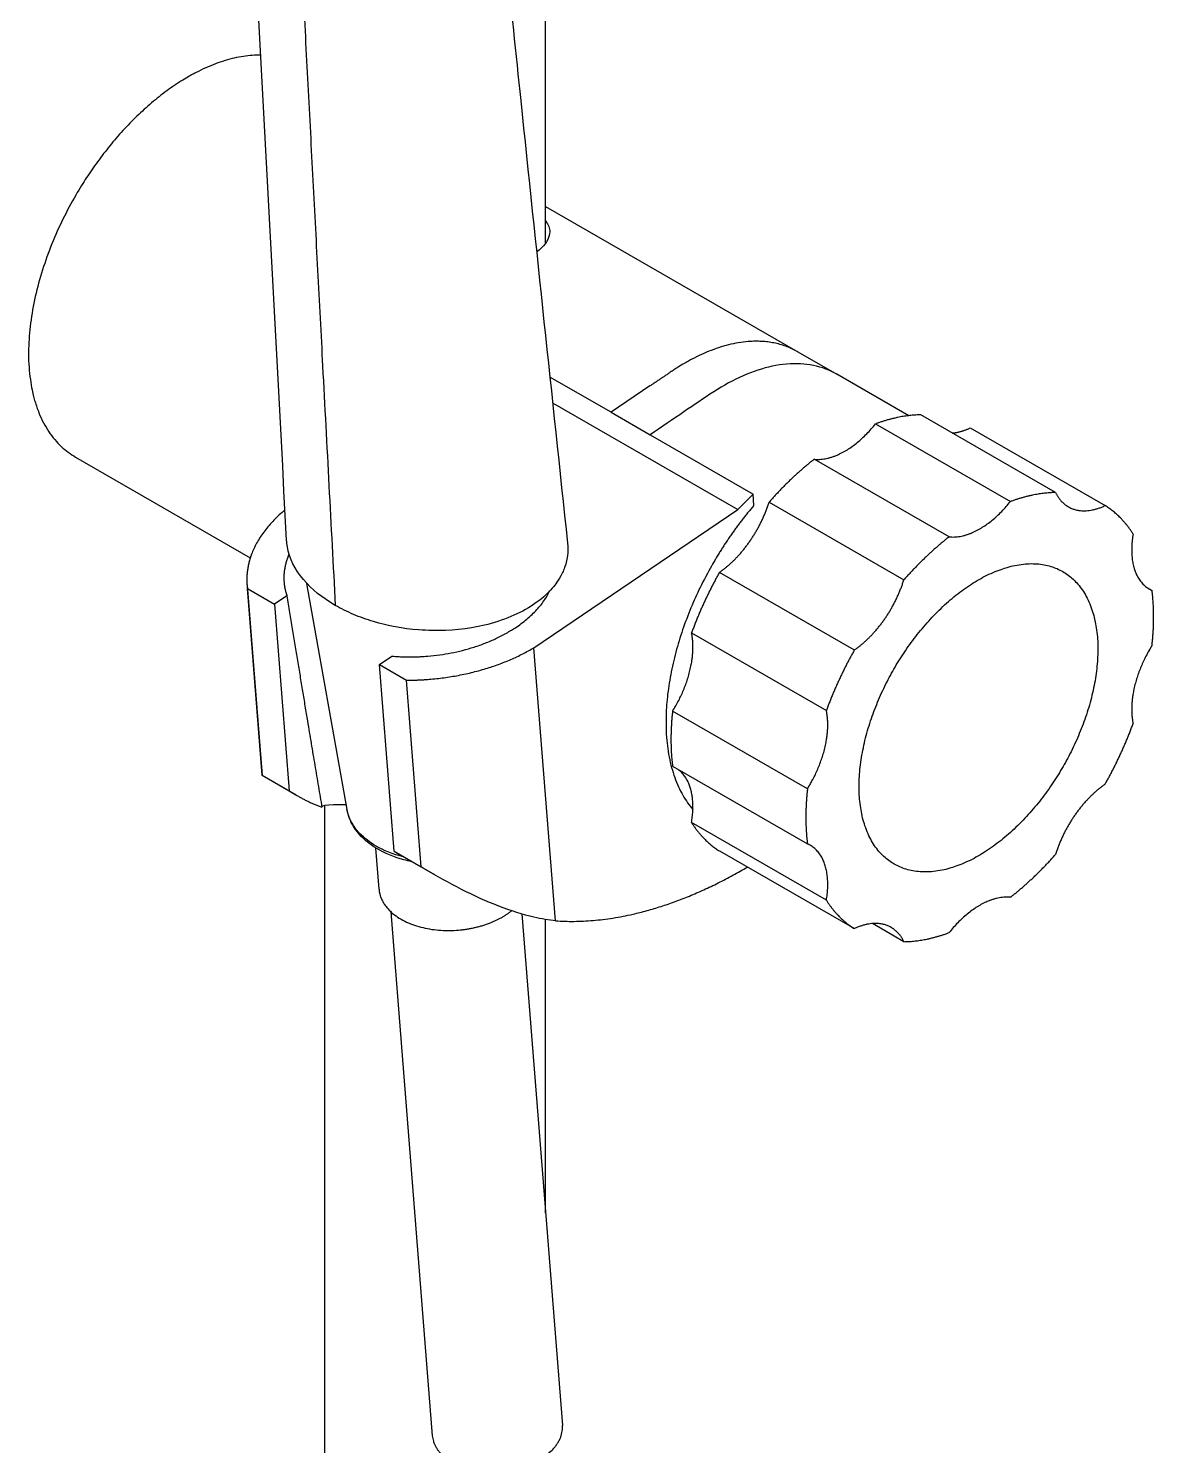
# Model space of a CAD drawing. Header units: millimetres. Extents: x 577 to 7172, y 252 to 2707.
# Drawn here: x 2988.5 to 3100.6, y 2078.3 to 2219.5 of the extents above; entities that cross this region are included whole.
import ezdxf

# ---------------------------------------------------------------- set-up
doc = ezdxf.new("R2010")
doc.units = ezdxf.units.MM
doc.header["$MEASUREMENT"] = 0
doc.layers.add('외형선(ISO)', color=7, linetype='Continuous', lineweight=30)
doc.layers.add('좁은 외형선(ISO)', color=7, linetype='Continuous', lineweight=25)

msp = doc.modelspace()

# ---------------------------------------------------------------- linework, layer by layer
at = {"layer": '외형선(ISO)'}
for p, q in [((3040.02, 2198.12), (3040.02, 2270.58)), ((3040.02, 2201.74), (3065.14, 2187.27)), ((3065.14, 2187.27), (3069.03, 2185.03)), ((3046.54, 2181.25), (3040.44, 2184.76)), ((3076.2, 2180.91), (3069.03, 2185.03)), ((3050.41, 2183.87), (3046.54, 2181.25)), ((3040.71, 2182.18), (3059.17, 2171.55)), ((3046.54, 2181.25), (3050.43, 2179.01)), ((3090.82, 2173.25), (3077.38, 2180.99)), ((3050.43, 2179.01), (3060.68, 2173.1)), ((3072.87, 2180.09), (3086.31, 2172.35)), ((3082.32, 2179.69), (3095.75, 2171.95)), ((2993.19, 2176.78), (3010.6, 2166.75)), ((3080.21, 2168.84), (3066.77, 2176.57)), ((3059.17, 2171.55), (3060.68, 2173.1)), ((3060.77, 2171.97), (3060.68, 2173.1)), ((3062.27, 2172.29), (3075.7, 2164.55)), ((3038.85, 2157.79), (3059.17, 2171.55)), ((3070.77, 2157.56), (3057.33, 2165.3)), ((3010.27, 2164.03), (3011.77, 2145.07)), ((3011.78, 2145.08), (3010.31, 2163.68)), ((3010.31, 2163.68), (3013.01, 2162.13)), ((3020.24, 2141.66), (3016.23, 2164.19)), ((3099.92, 2163.79), (3100.42, 2163.5)), ((3014.25, 2162.96), (3013.01, 2162.13)), ((3013.01, 2162.13), (3014.48, 2143.52)), ((3054.55, 2159.26), (3067.98, 2151.53)), ((3041.01, 2130.58), (3038.85, 2157.79)), ((3023.46, 2156.11), (3024.69, 2156.95)), ((3024.93, 2137.51), (3023.46, 2156.11)), ((3023.46, 2156.11), (3026.16, 2154.55)), ((3027.63, 2135.95), (3026.16, 2154.55)), ((3066.1, 2143.73), (3052.66, 2151.47)), ((3011.78, 2145.08), (3014.48, 2143.52)), ((3015.16, 2143.11), (3011.79, 2145.05)), ((3052.66, 2145.99), (3066.1, 2138.25)), ((3018.02, 1916.16), (3018.02, 2142.08)), ((3067.98, 2132.63), (3054.55, 2140.37)), ((3023.08, 2138.06), (3023.08, 2138.06)), ((3023.42, 2133.73), (3023.1, 2137.83)), ((3024.93, 2137.51), (3027.63, 2135.95)), ((3028.98, 2135.15), (3025.61, 2137.1)), ((3057.33, 2137.54), (3070.77, 2129.8)), ((3024.6, 2131.48), (3028.73, 2079.28)), ((3037.66, 2131.26), (3041.69, 2080.31)), ((3040.02, 2101.44), (3040.02, 2130.72)), ((3075.7, 2128.5), (3072.57, 2130.31))]:
    msp.add_line(p, q, dxfattribs=at)
for points, knots in [([(3014.21, 2168.49), (3012.84, 2194.87), (3011.39, 2220.98), (3009.87, 2249.25), (3009.8, 2250.83), (3009.73, 2252.36), (3009.73, 2252.46), (3009.72, 2252.56)], [0, 0, 0, 0, 10.000032, 10.000032, 10.557762, 10.557762, 10.59744, 10.59744, 10.59744, 10.59744]), ([(3033.36, 2251.32), (3033.45, 2250.78), (3033.52, 2250.23), (3034.02, 2246.55), (3034.3, 2243.39), (3035.58, 2230.99), (3036.56, 2221.65), (3039.07, 2197.63), (3040.63, 2182.92), (3042.2, 2168.21)], [2.775419, 2.775419, 2.775419, 2.775419, 2.983866, 2.983866, 4.205064, 4.205064, 7.867869, 7.867869, 13.635607, 13.635607, 13.635607, 13.635607]), ([(3040.02, 2200.31), (3040.29, 2199.94), (3040.43, 2199.58), (3040.43, 2198.73), (3040.16, 2198.19), (3039.45, 2197.47), (3039.29, 2197.33), (3039.12, 2197.19)], [4.0223793, 4.0223793, 4.0223793, 4.0223793, 4.3255742, 4.3255742, 4.7574233, 4.7574233, 4.8618276, 4.8618276, 4.8618276, 4.8618276]), ([(3069.03, 2185.03), (3068.68, 2185.24), (3068.31, 2185.41), (3066.34, 2186.15), (3064.53, 2186.25), (3060.7, 2185.43), (3058.72, 2184.57), (3055.77, 2182.64), (3054.78, 2181.96), (3052.67, 2180.53), (3051.55, 2179.77), (3050.43, 2179.01)], [-2.814592, -2.814592, -2.814592, -2.814592, -2.601798, -2.601798, -1.734526, -1.734526, -0.898353, -0.898353, -0.477846, -0.477846, 0, 0, 0, 0]), ([(3019.06, 2162), (3017.78, 2162.74), (3016.71, 2163.61), (3015.05, 2165.57), (3014.49, 2166.68), (3014.25, 2168.05), (3014.22, 2168.27), (3014.21, 2168.49)], [0.000003, 0.000003, 0.000003, 0.000003, 0.541405, 0.541405, 1.103228, 1.103228, 1.210732, 1.210732, 1.210732, 1.210732]), ([(3042.2, 2168.21), (3042.24, 2167.79), (3042.24, 2167.37), (3042.13, 2166.51), (3042.02, 2166.07), (3041.79, 2165.47), (3041.71, 2165.31), (3041.5, 2164.87), (3041.33, 2164.59), (3041, 2164.12), (3040.85, 2163.92), (3040.18, 2163.14), (3039.55, 2162.59), (3038.82, 2162.09)], [-1.036337, -1.036337, -1.036337, -1.036337, -0.835925, -0.835925, -0.627174, -0.627174, -0.548932, -0.548932, -0.412121, -0.412121, -0.309548, -0.309548, -0.00002, -0.00002, -0.00002, -0.00002]), ([(3038.82, 2162.09), (3038.15, 2161.64), (3037.38, 2161.23), (3035.72, 2160.54), (3034.84, 2160.25), (3032.24, 2159.64), (3030.48, 2159.47), (3028.28, 2159.51), (3027.82, 2159.53), (3025.8, 2159.69), (3024.29, 2159.97), (3022.18, 2160.6), (3021.51, 2160.84), (3020.23, 2161.38), (3019.63, 2161.68), (3019.06, 2162)], [-2.211658, -2.211658, -2.211658, -2.211658, -1.919309, -1.919309, -1.627797, -1.627797, -1.101885, -1.101885, -0.961802, -0.961802, -0.480575, -0.480575, -0.240219, -0.240219, -0.000003, -0.000003, -0.000003, -0.000003]), ([(3011.79, 2145.05), (3011.77, 2145.06), (3011.77, 2145.07), (3011.78, 2145.08), (3011.78, 2145.08), (3011.78, 2145.08)], [-1.5180826, -1.5180826, -1.5180826, -1.5180826, -1.3897725, -1.3897725, -1.3534418, -1.3534418, -1.3534418, -1.3534418]), ([(3017.73, 2141.89), (3017.73, 2141.9), (3017.73, 2141.92), (3017.79, 2142.08), (3018.17, 2142.14), (3019.23, 2142.17), (3019.66, 2142.17), (3020.15, 2142.16)], [4.6296315, 4.6296315, 4.6296315, 4.6296315, 4.6878872, 4.6878872, 5.249117, 5.249117, 5.5250558, 5.5250558, 5.5250558, 5.5250558]), ([(3026.69, 2136.47), (3026.15, 2136.58), (3025.63, 2136.72), (3024.21, 2137.2), (3023.35, 2137.63), (3021.91, 2138.66), (3021.31, 2139.28), (3020.56, 2140.49), (3020.34, 2141.07), (3020.23, 2141.66)], [1.127793, 1.127793, 1.127793, 1.127793, 1.298714, 1.298714, 1.622379, 1.622379, 1.948429, 1.948429, 2.199725, 2.199725, 2.199725, 2.199725]), ([(3041.01, 2130.58), (3040.33, 2130.65), (3039.61, 2130.77), (3037.74, 2131.2), (3036.56, 2131.58), (3032.91, 2132.98), (3030.35, 2134.32), (3027.83, 2135.83), (3027.73, 2135.89), (3027.63, 2135.95)], [-3.035497, -3.035497, -3.035497, -3.035497, -2.731966, -2.731966, -2.284568, -2.284568, -1.389773, -1.389773, -1.353442, -1.353442, -1.353442, -1.353442])]:
    msp.add_open_spline(points, degree=3, knots=knots, dxfattribs=at)
for points, weights, knots in [([(3011.63, 2216.83), (3001.31, 2216.95), (2993.15, 2202.77), (2981.92, 2183.27), (2993.19, 2176.78)], [0.902955123253, 0.768496255403, 1, 0.707106781187, 1], [0.329234, 0.329234, 0.329234, 1.570796, 1.570796, 3.141593, 3.141593, 3.141593]), ([(3065.14, 2187.27), (3059.9, 2190.29), (3052.53, 2185.3), (3051.47, 2184.58), (3050.41, 2183.87)], [0.85510910372, 0.838459388058, 1, 1, 1], [-144.250759, -144.250759, -144.250759, -124.757933, -124.757933, -121.751274, -121.751274, -121.751274]), ([(3060.77, 2171.97), (3058.49, 2169.32), (3056.68, 2166.18), (3047.43, 2150.11), (3054.69, 2141.66)], [0.9022956574, 0.938040902739, 1, 0.747226003528, 0.930752263861], [4.3801, 4.3801, 4.3801, 4.712389, 4.712389, 6.068025, 6.068025, 6.068025]), ([(3057.33, 2165.3), (3059.49, 2166.78), (3061.01, 2169.43), (3061.82, 2170.82), (3062.27, 2172.29)], [0.855447539342, 0.870208469759, 1, 0.927465229845, 0.890856814713], [4.016313, 4.016313, 4.016313, 4.712389, 4.712389, 5.101395, 5.101395, 5.101395]), ([(3090.82, 2173.25), (3091.27, 2172.3), (3092.09, 2171.83), (3093.61, 2170.95), (3095.75, 2171.95)], [0.890140321087, 0.926751969264, 1, 0.870893719356, 0.855606609871], [5.890354, 5.890354, 5.890354, 6.283185, 6.283185, 6.975587, 6.975587, 6.975587]), ([(3014.05, 2171.52), (3009.95, 2168.12), (3010.27, 2164.03), (3010.29, 2163.86), (3010.31, 2163.68)], [0.854303438734, 0.86403394435, 1, 0.99327850178, 0.986865501916], [5.5539947, 5.5539947, 5.5539947, 6.2831853, 6.2831853, 6.3192329, 6.3192329, 6.3192329]), ([(3098.54, 2169.12), (3097.82, 2164.98), (3100.16, 2163.63), (3100.29, 2163.56), (3100.42, 2163.5)], [0.863966563126, 0.814502477537, 1, 0.987911302573, 0.976820488307], [5.288356, 5.288356, 5.288356, 6.283185, 6.283185, 6.348017, 6.348017, 6.348017]), ([(3014.46, 2167.1), (3013.85, 2165.72), (3013.96, 2164.32), (3014.01, 2163.63), (3014.25, 2162.96)], [0.899925198599, 0.935960878448, 1, 0.967169634024, 0.941699171664], [5.9397413, 5.9397413, 5.9397413, 6.2831853, 6.2831853, 6.4592557, 6.4592557, 6.4592557]), ([(3091.53, 2165.38), (3083.1, 2170.23), (3074.71, 2155.66), (3066.32, 2141.08), (3074.74, 2136.23), (3083.17, 2131.38), (3091.56, 2145.95), (3099.95, 2160.52), (3091.53, 2165.38)], [1, 0.707106781187, 1, 0.707106781187, 1, 0.707106781187, 1, 0.707106781187, 1], [0, 0, 0, 1.570796, 1.570796, 3.141593, 3.141593, 4.712389, 4.712389, 6.283185, 6.283185, 6.283185]), ([(3024.69, 2156.95), (3026.42, 2156.8), (3028.18, 2156.94), (3037.61, 2157.69), (3040.45, 2163.47)], [0.91567503388, 0.9489342274, 1, 0.776223848519, 0.894386415691], [4.438521, 4.438521, 4.438521, 4.712389, 4.712389, 5.912508, 5.912508, 5.912508]), ([(3070.77, 2157.56), (3072.92, 2159.04), (3074.45, 2161.69), (3075.25, 2163.09), (3075.7, 2164.55)], [0.855447539342, 0.870208469759, 1, 0.927465229845, 0.890856814713], [4.016313, 4.016313, 4.016313, 4.712389, 4.712389, 5.101395, 5.101395, 5.101395]), ([(3052.66, 2151.47), (3052.8, 2151.7), (3052.94, 2151.93), (3055.26, 2155.96), (3054.55, 2159.26)], [0.975390079817, 0.987129473925, 1, 0.815194340419, 0.863600852506], [4.643364, 4.643364, 4.643364, 4.712389, 4.712389, 5.703508, 5.703508, 5.703508]), ([(3026.16, 2154.55), (3027.26, 2154.55), (3028.36, 2154.64), (3034.34, 2155.11), (3038.85, 2157.79)], [0.953001535449, 0.974234141444, 1, 0.874361256272, 0.856509876072], [4.5742058, 4.5742058, 4.5742058, 4.712389, 4.712389, 5.3861939, 5.3861939, 5.3861939]), ([(3100.42, 2158.02), (3100.28, 2157.79), (3100.15, 2157.56), (3097.82, 2153.53), (3098.54, 2150.23)], [0.975390079817, 0.987129473925, 1, 0.815194340419, 0.863600852506], [4.643364, 4.643364, 4.643364, 4.712389, 4.712389, 5.703508, 5.703508, 5.703508]), ([(3066.1, 2143.73), (3066.24, 2143.96), (3066.37, 2144.19), (3068.69, 2148.22), (3067.98, 2151.53)], [0.975390079817, 0.987129473925, 1, 0.815194340419, 0.863600852506], [4.643364, 4.643364, 4.643364, 4.712389, 4.712389, 5.703508, 5.703508, 5.703508]), ([(3095.75, 2144.19), (3093.6, 2142.71), (3092.07, 2140.06), (3091.27, 2138.67), (3090.82, 2137.2)], [0.855447539342, 0.870208469759, 1, 0.927465229845, 0.890856814713], [4.016313, 4.016313, 4.016313, 4.712389, 4.712389, 5.101395, 5.101395, 5.101395]), ([(3014.48, 2143.52), (3014.82, 2143.31), (3015.16, 2143.11), (3016.39, 2142.4), (3017.73, 2141.89)], [0.98986497368, 0.994841639099, 1, 0.981675516884, 0.965643928652], [6.2555208, 6.2555208, 6.2555208, 6.2831853, 6.2831853, 6.3814601, 6.3814601, 6.3814601]), ([(3067.98, 2132.63), (3068.7, 2136.77), (3066.36, 2138.12), (3066.23, 2138.19), (3066.1, 2138.25)], [0.863966563126, 0.814502477537, 1, 0.987911302573, 0.976820488307], [5.288356, 5.288356, 5.288356, 6.283185, 6.283185, 6.348017, 6.348017, 6.348017]), ([(3023.42, 2133.73), (3023.79, 2129.06), (3031.27, 2129.65), (3034.53, 2129.91), (3036.63, 2131.58)], [1, 0.707106781187, 1, 0.846881595006, 0.853857343389], [0, 0, 0, 1.570796, 1.570796, 2.391976, 2.391976, 2.391976]), ([(3075.7, 2128.5), (3075.25, 2129.45), (3074.43, 2129.92), (3072.91, 2130.8), (3070.77, 2129.8)], [0.890140321087, 0.926751969263, 1, 0.870893719356, 0.855606609871], [5.890354, 5.890354, 5.890354, 6.283185, 6.283185, 6.975587, 6.975587, 6.975587]), ([(3028.73, 2079.28), (3029.05, 2075.24), (3035.53, 2075.75), (3042.01, 2076.26), (3041.69, 2080.31)], [1, 0.707106781187, 1, 0.707106781187, 1], [0, 0, 0, 1.570796, 1.570796, 3.141593, 3.141593, 3.141593])]:
    msp.add_rational_spline(points, weights, degree=2, knots=knots, dxfattribs=at)
for points, weights in [([(3077.38, 2180.99), (3075.23, 2180.96), (3072.87, 2180.09)], [0.898944831227, 0.871207111336, 0.86041930742]), ([(3066.77, 2176.57), (3069.82, 2176.25), (3072.87, 2180.09)], [0.917458953538, 0.790133007136, 0.916492278109]), ([(3080.52, 2179.18), (3081.38, 2179.25), (3082.32, 2179.69)], [0.890140321087, 0.862220627235, 0.855606609871]), ([(3066.77, 2176.57), (3064.42, 2174.73), (3062.27, 2172.29)], [0.860124155352, 0.870671045554, 0.898146999113]), ([(3080.21, 2168.84), (3083.26, 2168.52), (3086.31, 2172.35)], [0.917458953538, 0.790133007136, 0.916492278109]), ([(3090.82, 2173.25), (3088.66, 2173.22), (3086.31, 2172.35)], [0.898944831227, 0.871207111336, 0.86041930742]), ([(3098.54, 2169.12), (3097.41, 2170.91), (3095.75, 2171.95)], [0.906726442711, 0.939086845212, 0.991141352308]), ([(3080.21, 2168.84), (3077.86, 2166.99), (3075.7, 2164.55)], [0.860124155352, 0.870671045554, 0.898146999113]), ([(3057.33, 2165.3), (3055.68, 2162.35), (3054.55, 2159.26)], [0.992685834775, 0.94027381316, 0.907605712712]), ([(3100.42, 2158.02), (3100.75, 2160.95), (3100.42, 2163.5)], [0.857697315631, 0.849525012289, 0.857469444001]), ([(3014.25, 2162.96), (3016.16, 2151.14), (3017.73, 2141.89)], [1.00156562146, 1.00856515284, 1.00607505027]), ([(3070.77, 2157.56), (3069.11, 2154.61), (3067.98, 2151.53)], [0.992685834774, 0.94027381316, 0.907605712712]), ([(3052.66, 2151.47), (3052.34, 2148.54), (3052.66, 2145.99)], [0.857697315631, 0.849525012289, 0.857469444001]), ([(3095.75, 2144.19), (3097.41, 2147.14), (3098.54, 2150.23)], [0.992685834774, 0.94027381316, 0.907605712712]), ([(3054.55, 2140.37), (3055.21, 2144.23), (3053.17, 2145.7)], [0.863966563126, 0.817726005033, 0.976820488307]), ([(3066.1, 2143.73), (3065.77, 2140.81), (3066.1, 2138.25)], [0.857697315631, 0.849525012289, 0.857469444001]), ([(3054.55, 2140.37), (3055.68, 2138.58), (3057.33, 2137.54)], [0.906726442711, 0.939086845212, 0.991141352308]), ([(3024.93, 2137.51), (3025.26, 2137.29), (3025.61, 2137.1)], [0.98986497368, 0.9948416391, 1]), ([(3086.31, 2132.92), (3088.66, 2134.76), (3090.82, 2137.2)], [0.860124155352, 0.870671045554, 0.898146999113]), ([(3041.01, 2130.58), (3049.92, 2129.96), (3060.12, 2135.93)], [0.911801263372, 0.85288170186, 0.853561136211]), ([(3067.98, 2132.63), (3069.11, 2130.84), (3070.77, 2129.8)], [0.906726442711, 0.939086845212, 0.991141352308]), ([(3086.31, 2132.92), (3083.26, 2133.24), (3080.21, 2129.4)], [0.917458953538, 0.790133007136, 0.916492278109]), ([(3075.7, 2128.5), (3077.86, 2128.53), (3080.21, 2129.4)], [0.898944831227, 0.871207111336, 0.86041930742])]:
    msp.add_rational_spline(points, weights, degree=2, dxfattribs=at)
at = {"layer": '좁은 외형선(ISO)'}
for points, knots in [([(3014.47, 2248.74), (3014.5, 2248.45), (3014.52, 2248.17), (3014.54, 2247.89), (3014.65, 2246.31), (3014.71, 2244.71), (3014.79, 2243.12), (3014.87, 2241.52), (3014.96, 2239.93), (3015.04, 2238.34), (3015.13, 2236.76), (3015.21, 2235.16), (3015.29, 2233.57), (3015.38, 2231.98), (3015.46, 2230.39), (3015.54, 2228.8), (3015.63, 2227.21), (3015.71, 2225.62), (3015.79, 2224.03), (3015.88, 2222.44), (3015.96, 2220.85), (3016.05, 2219.26), (3016.13, 2217.67), (3016.21, 2216.08), (3016.3, 2214.49), (3016.38, 2212.9), (3016.46, 2211.31), (3016.55, 2209.72), (3016.63, 2208.13), (3016.72, 2206.54), (3016.8, 2204.95), (3016.88, 2203.35), (3016.97, 2201.76), (3017.05, 2200.17), (3017.13, 2198.58), (3017.22, 2196.99), (3017.3, 2195.4), (3017.39, 2193.81), (3017.47, 2192.22), (3017.55, 2190.63), (3017.64, 2189.04), (3017.72, 2187.45), (3017.8, 2185.86), (3018.22, 2177.91), (3018.64, 2169.96), (3019.06, 2162)], [29.909051, 29.909051, 29.909051, 29.909051, 31.027568, 31.027568, 31.027568, 37.233081, 37.233081, 37.233081, 43.438595, 43.438595, 43.438595, 49.644108, 49.644108, 49.644108, 55.849622, 55.849622, 55.849622, 62.055135, 62.055135, 62.055135, 68.260649, 68.260649, 68.260649, 74.466162, 74.466162, 74.466162, 80.671676, 80.671676, 80.671676, 86.877189, 86.877189, 86.877189, 93.082703, 93.082703, 93.082703, 99.288216, 99.288216, 99.288216, 105.49373, 105.49373, 105.49373, 111.699243, 111.699243, 111.699243, 142.726805, 142.726805, 142.726805, 142.726805]), ([(3025.87, 2136.94), (3024.81, 2137.21), (3023.88, 2137.59), (3023.13, 2138.03), (3022.52, 2138.38), (3021.96, 2138.8), (3021.49, 2139.29), (3021.31, 2139.48), (3021.15, 2139.67), (3021.01, 2139.87), (3020.62, 2140.42), (3020.35, 2141.03), (3020.24, 2141.66)], [11.071721, 11.071721, 11.071721, 11.071721, 14.251297, 14.251297, 14.251297, 16.836743, 16.836743, 16.836743, 17.804522, 17.804522, 17.804522, 20.443013, 20.443013, 20.443013, 20.443013])]:
    msp.add_open_spline(points, degree=3, knots=knots, dxfattribs=at)

doc.saveas('drawing.dxf')
